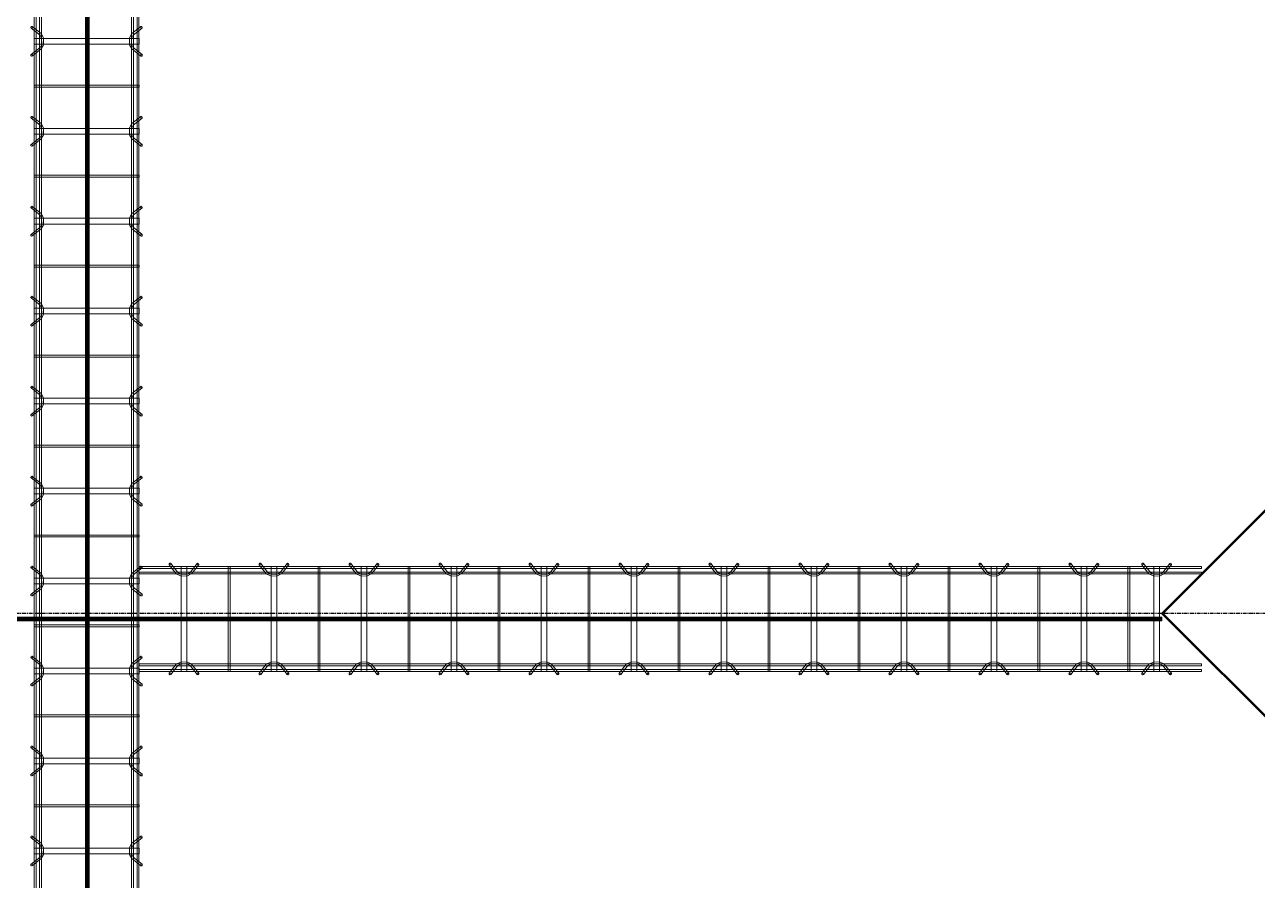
# Model space of a CAD drawing. Header units: inches. Extents: x -19229 to -222, y -6301 to 12387.
# Drawn here: x -3326.2 to -3161.8, y 11151.6 to 11265.7 of the extents above; entities that cross this region are included whole.
import ezdxf

# ---------------------------------------------------------------- set-up
doc = ezdxf.new("R2010")
doc.units = ezdxf.units.IN
doc.header["$MEASUREMENT"] = 0
doc.linetypes.add('Grid Line 1_2_', pattern=[0.875, 0.5, -0.125, 0.125, -0.125])
for name, color, linetype, lineweight in [('A-FLOR', 192, 'Continuous', 9), ('A-GENM', 13, 'Continuous', 9), ('S-BEAM', 12, 'Continuous', 9), ('S-GRID', 1, 'Continuous', 9)]:
    doc.layers.add(name, color=color, linetype=linetype, lineweight=lineweight)

# ---------------------------------------------------------------- blocks, each defined once
blk = doc.blocks.new('Dowel bar assembly - Dowel bar assembly-671876-SLAB ON GROUND JOINTS')
at = {"layer": 'S-BEAM'}
for p, q in [((1628, 1.98), (0, 1.98)), ((0, 1.72), (1628, 1.72)), ((1252.02, 2.23), (1252.97, 1.03)), ((1253.18, 1.19), (1252.23, 2.39)), ((1253.62, 1.99), (1253.62, -12.01)), ((1254.38, 1.99), (1253.62, 1.99)), ((1253.62, 1.99), (1254.38, 1.99)), ((1254.38, -12.01), (1254.38, 1.99)), ((1255.76, 2.39), (1254.81, 1.19)), ((1255.01, 1.03), (1255.96, 2.23)), ((1259.87, 1.99), (1259.87, -12.01)), ((1260.13, 1.99), (1259.87, 1.99)), ((1259.87, 1.99), (1260.13, 1.99)), ((1260.13, -12.01), (1260.13, 1.99)), ((1264.02, 2.23), (1264.97, 1.03)), ((1265.18, 1.19), (1264.23, 2.39)), ((1265.62, 1.99), (1265.62, -12.01)), ((1266.38, 1.99), (1265.62, 1.99)), ((1265.62, 1.99), (1266.38, 1.99)), ((1266.38, -12.01), (1266.38, 1.99)), ((1267.76, 2.39), (1266.81, 1.19)), ((1267.01, 1.03), (1267.96, 2.23)), ((1271.87, 1.99), (1271.87, -12.01)), ((1272.13, 1.99), (1271.87, 1.99)), ((1271.87, 1.99), (1272.13, 1.99)), ((1272.13, -12.01), (1272.13, 1.99)), ((1276.02, 2.23), (1276.97, 1.03)), ((1277.18, 1.19), (1276.23, 2.39)), ((1277.62, 1.99), (1277.62, -12.01)), ((1278.38, 1.99), (1277.62, 1.99)), ((1277.62, 1.99), (1278.38, 1.99)), ((1278.38, -12.01), (1278.38, 1.99)), ((1279.76, 2.39), (1278.81, 1.19)), ((1279.01, 1.03), (1279.96, 2.23)), ((1283.87, 1.99), (1283.87, -12.01)), ((1284.13, 1.99), (1283.87, 1.99)), ((1283.87, 1.99), (1284.13, 1.99)), ((1284.13, -12.01), (1284.13, 1.99)), ((1288.02, 2.23), (1288.97, 1.03)), ((1289.18, 1.19), (1288.23, 2.39)), ((1289.62, 1.99), (1289.62, -12.01)), ((1290.38, 1.99), (1289.62, 1.99)), ((1289.62, 1.99), (1290.38, 1.99)), ((1290.38, -12.01), (1290.38, 1.99)), ((1291.76, 2.39), (1290.81, 1.19)), ((1291.01, 1.03), (1291.96, 2.23)), ((1295.87, 1.99), (1295.87, -12.01)), ((1296.13, 1.99), (1295.87, 1.99)), ((1295.87, 1.99), (1296.13, 1.99)), ((1296.13, -12.01), (1296.13, 1.99)), ((1300.02, 2.23), (1300.97, 1.03)), ((1301.18, 1.19), (1300.23, 2.39)), ((1301.62, 1.99), (1301.62, -12.01)), ((1302.38, 1.99), (1301.62, 1.99)), ((1301.62, 1.99), (1302.38, 1.99)), ((1302.38, -12.01), (1302.38, 1.99)), ((1303.76, 2.39), (1302.81, 1.19)), ((1303.01, 1.03), (1303.96, 2.23)), ((1307.87, 1.99), (1307.87, -12.01)), ((1308.13, 1.99), (1307.87, 1.99)), ((1307.87, 1.99), (1308.13, 1.99)), ((1308.13, -12.01), (1308.13, 1.99)), ((1312.02, 2.23), (1312.97, 1.03)), ((1313.18, 1.19), (1312.23, 2.39)), ((1313.62, 1.99), (1313.62, -12.01)), ((1314.38, 1.99), (1313.62, 1.99)), ((1313.62, 1.99), (1314.38, 1.99)), ((1314.38, -12.01), (1314.38, 1.99)), ((1315.76, 2.39), (1314.81, 1.19)), ((1315.01, 1.03), (1315.96, 2.23)), ((1319.87, 1.99), (1319.87, -12.01)), ((1320.13, 1.99), (1319.87, 1.99)), ((1319.87, 1.99), (1320.13, 1.99)), ((1320.13, -12.01), (1320.13, 1.99)), ((1324.02, 2.23), (1324.97, 1.03)), ((1325.18, 1.19), (1324.23, 2.39)), ((1325.62, 1.99), (1325.62, -12.01)), ((1326.38, 1.99), (1325.62, 1.99)), ((1325.62, 1.99), (1326.38, 1.99)), ((1326.38, -12.01), (1326.38, 1.99)), ((1327.76, 2.39), (1326.81, 1.19)), ((1327.01, 1.03), (1327.96, 2.23)), ((1331.87, 1.99), (1331.87, -12.01)), ((1332.13, 1.99), (1331.87, 1.99)), ((1331.87, 1.99), (1332.13, 1.99)), ((1332.13, -12.01), (1332.13, 1.99)), ((1336.02, 2.23), (1336.97, 1.03)), ((1337.18, 1.19), (1336.23, 2.39)), ((1337.62, 1.99), (1337.62, -12.01)), ((1338.38, 1.99), (1337.62, 1.99)), ((1337.62, 1.99), (1338.38, 1.99)), ((1338.38, -12.01), (1338.38, 1.99)), ((1339.76, 2.39), (1338.81, 1.19)), ((1339.01, 1.03), (1339.96, 2.23)), ((1343.87, 1.99), (1343.87, -12.01)), ((1344.13, 1.99), (1343.87, 1.99)), ((1343.87, 1.99), (1344.13, 1.99)), ((1344.13, -12.01), (1344.13, 1.99)), ((1348.02, 2.23), (1348.97, 1.03)), ((1349.18, 1.19), (1348.23, 2.39)), ((1349.62, 1.99), (1349.62, -12.01)), ((1350.38, 1.99), (1349.62, 1.99)), ((1349.62, 1.99), (1350.38, 1.99)), ((1350.38, -12.01), (1350.38, 1.99)), ((1351.76, 2.39), (1350.81, 1.19)), ((1351.01, 1.03), (1351.96, 2.23)), ((1355.87, 1.99), (1355.87, -12.01)), ((1356.13, 1.99), (1355.87, 1.99)), ((1355.87, 1.99), (1356.13, 1.99)), ((1356.13, -12.01), (1356.13, 1.99)), ((1360.02, 2.23), (1360.97, 1.03)), ((1361.18, 1.19), (1360.23, 2.39)), ((1361.62, 1.99), (1361.62, -12.01)), ((1362.38, 1.99), (1361.62, 1.99)), ((1361.62, 1.99), (1362.38, 1.99)), ((1362.38, -12.01), (1362.38, 1.99)), ((1363.76, 2.39), (1362.81, 1.19)), ((1363.01, 1.03), (1363.96, 2.23)), ((1628, 1.25), (0, 1.25)), ((0, 0.99), (1628, 0.99)), ((1628, -11.01), (0, -11.01)), ((0, -11.27), (1628, -11.27)), ((1252.97, -11.05), (1252.02, -12.25)), ((1252.23, -12.41), (1253.18, -11.21)), ((1254.81, -11.21), (1255.76, -12.41)), ((1255.96, -12.25), (1255.01, -11.05)), ((1264.97, -11.05), (1264.02, -12.25)), ((1264.23, -12.41), (1265.18, -11.21)), ((1266.81, -11.21), (1267.76, -12.41)), ((1267.96, -12.25), (1267.01, -11.05)), ((1276.97, -11.05), (1276.02, -12.25)), ((1276.23, -12.41), (1277.18, -11.21)), ((1278.81, -11.21), (1279.76, -12.41)), ((1279.96, -12.25), (1279.01, -11.05)), ((1288.97, -11.05), (1288.02, -12.25)), ((1288.23, -12.41), (1289.18, -11.21)), ((1290.81, -11.21), (1291.76, -12.41)), ((1291.96, -12.25), (1291.01, -11.05)), ((1300.97, -11.05), (1300.02, -12.25)), ((1300.23, -12.41), (1301.18, -11.21)), ((1302.81, -11.21), (1303.76, -12.41)), ((1303.96, -12.25), (1303.01, -11.05)), ((1312.97, -11.05), (1312.02, -12.25)), ((1312.23, -12.41), (1313.18, -11.21)), ((1314.81, -11.21), (1315.76, -12.41)), ((1315.96, -12.25), (1315.01, -11.05)), ((1324.97, -11.05), (1324.02, -12.25)), ((1324.23, -12.41), (1325.18, -11.21)), ((1326.81, -11.21), (1327.76, -12.41)), ((1327.96, -12.25), (1327.01, -11.05)), ((1336.97, -11.05), (1336.02, -12.25)), ((1336.23, -12.41), (1337.18, -11.21)), ((1338.81, -11.21), (1339.76, -12.41)), ((1339.96, -12.25), (1339.01, -11.05)), ((1348.97, -11.05), (1348.02, -12.25)), ((1348.23, -12.41), (1349.18, -11.21)), ((1350.81, -11.21), (1351.76, -12.41)), ((1351.96, -12.25), (1351.01, -11.05)), ((1360.97, -11.05), (1360.02, -12.25)), ((1360.23, -12.41), (1361.18, -11.21)), ((1362.81, -11.21), (1363.76, -12.41)), ((1363.96, -12.25), (1363.01, -11.05)), ((1628, -11.74), (0, -11.74)), ((0, -12), (1628, -12)), ((1254.38, -12.01), (1253.62, -12.01)), ((1253.62, -12.01), (1254.38, -12.01)), ((1260.13, -12.01), (1259.87, -12.01)), ((1259.87, -12.01), (1260.13, -12.01)), ((1266.38, -12.01), (1265.62, -12.01)), ((1265.62, -12.01), (1266.38, -12.01)), ((1272.13, -12.01), (1271.87, -12.01)), ((1271.87, -12.01), (1272.13, -12.01)), ((1278.38, -12.01), (1277.62, -12.01)), ((1277.62, -12.01), (1278.38, -12.01)), ((1284.13, -12.01), (1283.87, -12.01)), ((1283.87, -12.01), (1284.13, -12.01)), ((1290.38, -12.01), (1289.62, -12.01)), ((1289.62, -12.01), (1290.38, -12.01)), ((1296.13, -12.01), (1295.87, -12.01)), ((1295.87, -12.01), (1296.13, -12.01)), ((1302.38, -12.01), (1301.62, -12.01)), ((1301.62, -12.01), (1302.38, -12.01)), ((1308.13, -12.01), (1307.87, -12.01)), ((1307.87, -12.01), (1308.13, -12.01)), ((1314.38, -12.01), (1313.62, -12.01)), ((1313.62, -12.01), (1314.38, -12.01)), ((1320.13, -12.01), (1319.87, -12.01)), ((1319.87, -12.01), (1320.13, -12.01)), ((1326.38, -12.01), (1325.62, -12.01)), ((1325.62, -12.01), (1326.38, -12.01)), ((1332.13, -12.01), (1331.87, -12.01)), ((1331.87, -12.01), (1332.13, -12.01)), ((1338.38, -12.01), (1337.62, -12.01)), ((1337.62, -12.01), (1338.38, -12.01)), ((1344.13, -12.01), (1343.87, -12.01)), ((1343.87, -12.01), (1344.13, -12.01)), ((1350.38, -12.01), (1349.62, -12.01)), ((1349.62, -12.01), (1350.38, -12.01)), ((1356.13, -12.01), (1355.87, -12.01)), ((1355.87, -12.01), (1356.13, -12.01)), ((1362.38, -12.01), (1361.62, -12.01)), ((1361.62, -12.01), (1362.38, -12.01))]:
    blk.add_line(p, q, dxfattribs=at)
at = {"layer": 'S-BEAM', "flags": 128}
for points in [[(1252.97, 1.03), (1253.53, 0.73), (1254.39, 0.72), (1254.97, 0.99), (1255.01, 1.03)], [(1253.18, 1.19), (1253.62, 0.97), (1254.38, 0.98), (1254.81, 1.19)], [(1264.97, 1.03), (1265.53, 0.73), (1266.39, 0.72), (1266.97, 0.99), (1267.01, 1.03)], [(1265.18, 1.19), (1265.62, 0.97), (1266.38, 0.98), (1266.81, 1.19)], [(1276.97, 1.03), (1277.53, 0.73), (1278.39, 0.72), (1278.97, 0.99), (1279.01, 1.03)], [(1277.18, 1.19), (1277.62, 0.97), (1278.38, 0.98), (1278.81, 1.19)], [(1288.97, 1.03), (1289.53, 0.73), (1290.39, 0.72), (1290.97, 0.99), (1291.01, 1.03)], [(1289.18, 1.19), (1289.62, 0.97), (1290.38, 0.98), (1290.81, 1.19)], [(1300.97, 1.03), (1301.53, 0.73), (1302.39, 0.72), (1302.97, 0.99), (1303.01, 1.03)], [(1301.18, 1.19), (1301.62, 0.97), (1302.38, 0.98), (1302.81, 1.19)], [(1312.97, 1.03), (1313.53, 0.73), (1314.39, 0.72), (1314.97, 0.99), (1315.01, 1.03)], [(1313.18, 1.19), (1313.62, 0.97), (1314.38, 0.98), (1314.81, 1.19)], [(1324.97, 1.03), (1325.53, 0.73), (1326.39, 0.72), (1326.97, 0.99), (1327.01, 1.03)], [(1325.18, 1.19), (1325.62, 0.97), (1326.38, 0.98), (1326.81, 1.19)], [(1336.97, 1.03), (1337.53, 0.73), (1338.39, 0.72), (1338.97, 0.99), (1339.01, 1.03)], [(1337.18, 1.19), (1337.62, 0.97), (1338.38, 0.98), (1338.81, 1.19)], [(1348.97, 1.03), (1349.53, 0.73), (1350.39, 0.72), (1350.97, 0.99), (1351.01, 1.03)], [(1349.18, 1.19), (1349.62, 0.97), (1350.38, 0.98), (1350.81, 1.19)], [(1360.97, 1.03), (1361.53, 0.73), (1362.39, 0.72), (1362.97, 0.99), (1363.01, 1.03)], [(1361.18, 1.19), (1361.62, 0.97), (1362.38, 0.98), (1362.81, 1.19)], [(1252.97, -11.05), (1253.53, -10.75), (1254.39, -10.74), (1254.97, -11.01), (1255.01, -11.05)], [(1253.18, -11.21), (1253.62, -10.99), (1254.38, -11), (1254.81, -11.21)], [(1264.97, -11.05), (1265.53, -10.75), (1266.39, -10.74), (1266.97, -11.01), (1267.01, -11.05)], [(1265.18, -11.21), (1265.62, -10.99), (1266.38, -11), (1266.81, -11.21)], [(1276.97, -11.05), (1277.53, -10.75), (1278.39, -10.74), (1278.97, -11.01), (1279.01, -11.05)], [(1277.18, -11.21), (1277.62, -10.99), (1278.38, -11), (1278.81, -11.21)], [(1288.97, -11.05), (1289.53, -10.75), (1290.39, -10.74), (1290.97, -11.01), (1291.01, -11.05)], [(1289.18, -11.21), (1289.62, -10.99), (1290.38, -11), (1290.81, -11.21)], [(1300.97, -11.05), (1301.53, -10.75), (1302.39, -10.74), (1302.97, -11.01), (1303.01, -11.05)], [(1301.18, -11.21), (1301.62, -10.99), (1302.38, -11), (1302.81, -11.21)], [(1312.97, -11.05), (1313.53, -10.75), (1314.39, -10.74), (1314.97, -11.01), (1315.01, -11.05)], [(1313.18, -11.21), (1313.62, -10.99), (1314.38, -11), (1314.81, -11.21)], [(1324.97, -11.05), (1325.53, -10.75), (1326.39, -10.74), (1326.97, -11.01), (1327.01, -11.05)], [(1325.18, -11.21), (1325.62, -10.99), (1326.38, -11), (1326.81, -11.21)], [(1336.97, -11.05), (1337.53, -10.75), (1338.39, -10.74), (1338.97, -11.01), (1339.01, -11.05)], [(1337.18, -11.21), (1337.62, -10.99), (1338.38, -11), (1338.81, -11.21)], [(1348.97, -11.05), (1349.53, -10.75), (1350.39, -10.74), (1350.97, -11.01), (1351.01, -11.05)], [(1349.18, -11.21), (1349.62, -10.99), (1350.38, -11), (1350.81, -11.21)], [(1360.97, -11.05), (1361.53, -10.75), (1362.39, -10.74), (1362.97, -11.01), (1363.01, -11.05)], [(1361.18, -11.21), (1361.62, -10.99), (1362.38, -11), (1362.81, -11.21)]]:
    blk.add_lwpolyline(points, dxfattribs=at)
at = {"layer": 'S-BEAM'}
for centre, major_axis, start_param, end_param in [((1252.12, 2.31), (0.101, 0.08), 5.709265, 8.850858), ((1252.12, 2.31), (0.101, 0.08), 2.567673, 5.709265), ((1255.86, 2.31), (-0.101, 0.08), 3.715513, 6.857105), ((1255.86, 2.31), (-0.101, 0.08), 0.57392, 3.715513), ((1264.12, 2.31), (0.101, 0.08), 5.709265, 8.850858), ((1264.12, 2.31), (0.101, 0.08), 2.567673, 5.709265), ((1267.86, 2.31), (-0.101, 0.08), 3.715513, 6.857105), ((1267.86, 2.31), (-0.101, 0.08), 0.57392, 3.715513), ((1276.12, 2.31), (0.101, 0.08), 5.709265, 8.850858), ((1276.12, 2.31), (0.101, 0.08), 2.567673, 5.709265), ((1279.86, 2.31), (-0.101, 0.08), 3.715513, 6.857105), ((1279.86, 2.31), (-0.101, 0.08), 0.57392, 3.715513), ((1288.12, 2.31), (0.101, 0.08), 5.709265, 8.850858), ((1288.12, 2.31), (0.101, 0.08), 2.567673, 5.709265), ((1291.86, 2.31), (-0.101, 0.08), 3.715513, 6.857105), ((1291.86, 2.31), (-0.101, 0.08), 0.57392, 3.715513), ((1300.12, 2.31), (0.101, 0.08), 5.709265, 8.850858), ((1300.12, 2.31), (0.101, 0.08), 2.567673, 5.709265), ((1303.86, 2.31), (-0.101, 0.08), 3.715513, 6.857105), ((1303.86, 2.31), (-0.101, 0.08), 0.57392, 3.715513), ((1312.12, 2.31), (0.101, 0.08), 5.709265, 8.850858), ((1312.12, 2.31), (0.101, 0.08), 2.567673, 5.709265), ((1315.86, 2.31), (-0.101, 0.08), 3.715513, 6.857105), ((1315.86, 2.31), (-0.101, 0.08), 0.57392, 3.715513), ((1324.12, 2.31), (0.101, 0.08), 5.709265, 8.850858), ((1324.12, 2.31), (0.101, 0.08), 2.567673, 5.709265), ((1327.86, 2.31), (-0.101, 0.08), 3.715513, 6.857105), ((1327.86, 2.31), (-0.101, 0.08), 0.57392, 3.715513), ((1336.12, 2.31), (0.101, 0.08), 5.709265, 8.850858), ((1336.12, 2.31), (0.101, 0.08), 2.567673, 5.709265), ((1339.86, 2.31), (-0.101, 0.08), 3.715513, 6.857105), ((1339.86, 2.31), (-0.101, 0.08), 0.57392, 3.715513), ((1348.12, 2.31), (0.101, 0.08), 5.709265, 8.850858), ((1348.12, 2.31), (0.101, 0.08), 2.567673, 5.709265), ((1351.86, 2.31), (-0.101, 0.08), 3.715513, 6.857105), ((1351.86, 2.31), (-0.101, 0.08), 0.57392, 3.715513), ((1360.12, 2.31), (0.101, 0.08), 5.709265, 8.850858), ((1360.12, 2.31), (0.101, 0.08), 2.567673, 5.709265), ((1363.86, 2.31), (-0.101, 0.08), 3.715513, 6.857105), ((1363.86, 2.31), (-0.101, 0.08), 0.57392, 3.715513), ((1252.12, -12.33), (-0.101, 0.08), 3.715513, 6.857105), ((1252.12, -12.33), (-0.101, 0.08), 0.57392, 3.715513), ((1255.86, -12.33), (0.101, 0.08), 5.709265, 8.850858), ((1255.86, -12.33), (0.101, 0.08), 2.567673, 5.709265), ((1264.12, -12.33), (-0.101, 0.08), 3.715513, 6.857105), ((1264.12, -12.33), (-0.101, 0.08), 0.57392, 3.715513), ((1267.86, -12.33), (0.101, 0.08), 5.709265, 8.850858), ((1267.86, -12.33), (0.101, 0.08), 2.567673, 5.709265), ((1276.12, -12.33), (-0.101, 0.08), 3.715513, 6.857105), ((1276.12, -12.33), (-0.101, 0.08), 0.57392, 3.715513), ((1279.86, -12.33), (0.101, 0.08), 5.709265, 8.850858), ((1279.86, -12.33), (0.101, 0.08), 2.567673, 5.709265), ((1288.12, -12.33), (-0.101, 0.08), 3.715513, 6.857105), ((1288.12, -12.33), (-0.101, 0.08), 0.57392, 3.715513), ((1291.86, -12.33), (0.101, 0.08), 5.709265, 8.850858), ((1291.86, -12.33), (0.101, 0.08), 2.567673, 5.709265), ((1300.12, -12.33), (-0.101, 0.08), 3.715513, 6.857105), ((1300.12, -12.33), (-0.101, 0.08), 0.57392, 3.715513), ((1303.86, -12.33), (0.101, 0.08), 5.709265, 8.850858), ((1303.86, -12.33), (0.101, 0.08), 2.567673, 5.709265), ((1312.12, -12.33), (-0.101, 0.08), 3.715513, 6.857105), ((1312.12, -12.33), (-0.101, 0.08), 0.57392, 3.715513), ((1315.86, -12.33), (0.101, 0.08), 5.709265, 8.850858), ((1315.86, -12.33), (0.101, 0.08), 2.567673, 5.709265), ((1324.12, -12.33), (-0.101, 0.08), 3.715513, 6.857105), ((1324.12, -12.33), (-0.101, 0.08), 0.57392, 3.715513), ((1327.86, -12.33), (0.101, 0.08), 5.709265, 8.850858), ((1327.86, -12.33), (0.101, 0.08), 2.567673, 5.709265), ((1336.12, -12.33), (-0.101, 0.08), 3.715513, 6.857105), ((1336.12, -12.33), (-0.101, 0.08), 0.57392, 3.715513), ((1339.86, -12.33), (0.101, 0.08), 5.709265, 8.850858), ((1339.86, -12.33), (0.101, 0.08), 2.567673, 5.709265), ((1348.12, -12.33), (-0.101, 0.08), 3.715513, 6.857105), ((1348.12, -12.33), (-0.101, 0.08), 0.57392, 3.715513), ((1351.86, -12.33), (0.101, 0.08), 5.709265, 8.850858), ((1351.86, -12.33), (0.101, 0.08), 2.567673, 5.709265), ((1360.12, -12.33), (-0.101, 0.08), 3.715513, 6.857105), ((1360.12, -12.33), (-0.101, 0.08), 0.57392, 3.715513), ((1363.86, -12.33), (0.101, 0.08), 5.709265, 8.850858), ((1363.86, -12.33), (0.101, 0.08), 2.567673, 5.709265)]:
    blk.add_ellipse(centre, major_axis=major_axis, ratio=0.816528, start_param=start_param, end_param=end_param, dxfattribs=at)
blk = doc.blocks.new('Dowel bar assembly - Dowel bar assembly-675017-SLAB ON GROUND JOINTS')
at = {"layer": 'S-BEAM'}
for p, q in [((141.69, 1.98), (0, 1.98)), ((0, 1.98), (0, 1.72)), ((0, 1.72), (0, 1.98)), ((0, 1.72), (141.69, 1.72)), ((4.02, 2.23), (4.97, 1.03)), ((5.18, 1.19), (4.23, 2.39)), ((5.63, 1.99), (5.63, -12.01)), ((6.38, 1.99), (5.63, 1.99)), ((5.63, 1.99), (6.38, 1.99)), ((6.38, -12.01), (6.38, 1.99)), ((7.76, 2.39), (6.81, 1.19)), ((7.01, 1.03), (7.96, 2.23)), ((11.87, 1.99), (11.87, -12.01)), ((12.13, 1.99), (11.87, 1.99)), ((11.87, 1.99), (12.13, 1.99)), ((12.13, -12.01), (12.13, 1.99)), ((16.02, 2.23), (16.97, 1.03)), ((17.18, 1.19), (16.23, 2.39)), ((17.63, 1.99), (17.63, -12.01)), ((18.38, 1.99), (17.63, 1.99)), ((17.63, 1.99), (18.38, 1.99)), ((18.38, -12.01), (18.38, 1.99)), ((19.76, 2.39), (18.81, 1.19)), ((19.01, 1.03), (19.96, 2.23)), ((23.87, 1.99), (23.87, -12.01)), ((24.13, 1.99), (23.87, 1.99)), ((23.87, 1.99), (24.13, 1.99)), ((24.13, -12.01), (24.13, 1.99)), ((28.02, 2.23), (28.97, 1.03)), ((29.18, 1.19), (28.23, 2.39)), ((29.63, 1.99), (29.63, -12.01)), ((30.38, 1.99), (29.63, 1.99)), ((29.63, 1.99), (30.38, 1.99)), ((30.38, -12.01), (30.38, 1.99)), ((31.76, 2.39), (30.81, 1.19)), ((31.01, 1.03), (31.96, 2.23)), ((35.87, 1.99), (35.87, -12.01)), ((36.13, 1.99), (35.87, 1.99)), ((35.87, 1.99), (36.13, 1.99)), ((36.13, -12.01), (36.13, 1.99)), ((40.02, 2.23), (40.97, 1.03)), ((41.18, 1.19), (40.23, 2.39)), ((41.63, 1.99), (41.63, -12.01)), ((42.38, 1.99), (41.63, 1.99)), ((41.63, 1.99), (42.38, 1.99)), ((42.38, -12.01), (42.38, 1.99)), ((43.76, 2.39), (42.81, 1.19)), ((43.01, 1.03), (43.96, 2.23)), ((47.87, 1.99), (47.87, -12.01)), ((48.13, 1.99), (47.87, 1.99)), ((47.87, 1.99), (48.13, 1.99)), ((48.13, -12.01), (48.13, 1.99)), ((52.02, 2.23), (52.97, 1.03)), ((53.18, 1.19), (52.23, 2.39)), ((53.63, 1.99), (53.63, -12.01)), ((54.38, 1.99), (53.63, 1.99)), ((53.63, 1.99), (54.38, 1.99)), ((54.38, -12.01), (54.38, 1.99)), ((55.76, 2.39), (54.81, 1.19)), ((55.01, 1.03), (55.96, 2.23)), ((59.87, 1.99), (59.87, -12.01)), ((60.13, 1.99), (59.87, 1.99)), ((59.87, 1.99), (60.13, 1.99)), ((60.13, -12.01), (60.13, 1.99)), ((64.02, 2.23), (64.97, 1.03)), ((65.18, 1.19), (64.23, 2.39)), ((65.63, 1.99), (65.63, -12.01)), ((66.38, 1.99), (65.63, 1.99)), ((65.63, 1.99), (66.38, 1.99)), ((66.38, -12.01), (66.38, 1.99)), ((67.76, 2.39), (66.81, 1.19)), ((67.01, 1.03), (67.96, 2.23)), ((71.87, 1.99), (71.87, -12.01)), ((72.13, 1.99), (71.87, 1.99)), ((71.87, 1.99), (72.13, 1.99)), ((72.13, -12.01), (72.13, 1.99)), ((76.02, 2.23), (76.97, 1.03)), ((77.18, 1.19), (76.23, 2.39)), ((77.63, 1.99), (77.63, -12.01)), ((78.38, 1.99), (77.63, 1.99)), ((77.63, 1.99), (78.38, 1.99)), ((78.38, -12.01), (78.38, 1.99)), ((79.76, 2.39), (78.81, 1.19)), ((79.01, 1.03), (79.96, 2.23)), ((83.87, 1.99), (83.87, -12.01)), ((84.13, 1.99), (83.87, 1.99)), ((83.87, 1.99), (84.13, 1.99)), ((84.13, -12.01), (84.13, 1.99)), ((88.02, 2.23), (88.97, 1.03)), ((89.18, 1.19), (88.23, 2.39)), ((89.63, 1.99), (89.63, -12.01)), ((90.38, 1.99), (89.63, 1.99)), ((89.63, 1.99), (90.38, 1.99)), ((90.38, -12.01), (90.38, 1.99)), ((91.76, 2.39), (90.81, 1.19)), ((91.01, 1.03), (91.96, 2.23)), ((95.87, 1.99), (95.87, -12.01)), ((96.13, 1.99), (95.87, 1.99)), ((95.87, 1.99), (96.13, 1.99)), ((96.13, -12.01), (96.13, 1.99)), ((100.02, 2.23), (100.97, 1.03)), ((101.18, 1.19), (100.23, 2.39)), ((101.63, 1.99), (101.63, -12.01)), ((102.38, 1.99), (101.63, 1.99)), ((101.63, 1.99), (102.38, 1.99)), ((102.38, -12.01), (102.38, 1.99)), ((103.76, 2.39), (102.81, 1.19)), ((103.01, 1.03), (103.96, 2.23)), ((107.87, 1.99), (107.87, -12.01)), ((108.13, 1.99), (107.87, 1.99)), ((107.87, 1.99), (108.13, 1.99)), ((108.13, -12.01), (108.13, 1.99)), ((112.02, 2.23), (112.97, 1.03)), ((113.18, 1.19), (112.23, 2.39)), ((113.63, 1.99), (113.63, -12.01)), ((114.38, 1.99), (113.63, 1.99)), ((113.63, 1.99), (114.38, 1.99)), ((114.38, -12.01), (114.38, 1.99)), ((115.76, 2.39), (114.81, 1.19)), ((115.01, 1.03), (115.96, 2.23)), ((119.87, 1.99), (119.87, -12.01)), ((120.13, 1.99), (119.87, 1.99)), ((119.87, 1.99), (120.13, 1.99)), ((120.13, -12.01), (120.13, 1.99)), ((124.02, 2.23), (124.97, 1.03)), ((125.18, 1.19), (124.23, 2.39)), ((125.63, 1.99), (125.63, -12.01)), ((126.38, 1.99), (125.63, 1.99)), ((125.63, 1.99), (126.38, 1.99)), ((126.38, -12.01), (126.38, 1.99)), ((127.76, 2.39), (126.81, 1.19)), ((127.01, 1.03), (127.96, 2.23)), ((131.87, 1.99), (131.87, -12.01)), ((132.13, 1.99), (131.87, 1.99)), ((131.87, 1.99), (132.13, 1.99)), ((132.13, -12.01), (132.13, 1.99)), ((133.72, 2.23), (134.67, 1.03)), ((134.87, 1.19), (133.92, 2.39)), ((135.32, 1.99), (135.32, -12.01)), ((136.07, 1.99), (135.32, 1.99)), ((135.32, 1.99), (136.07, 1.99)), ((136.07, -12.01), (136.07, 1.99)), ((137.45, 2.39), (136.5, 1.19)), ((136.71, 1.03), (137.66, 2.23)), ((141.69, 1.98), (141.69, 1.72)), ((141.69, 1.72), (141.69, 1.98)), ((141.69, 1.25), (0, 1.25)), ((0, 0.99), (0, 1.25)), ((0, 1.25), (0, 0.99)), ((0, 0.99), (141.69, 0.99)), ((141.69, 0.99), (141.69, 1.25)), ((141.69, 1.25), (141.69, 0.99)), ((141.69, -11.01), (0, -11.01)), ((0, -11.27), (0, -11.01)), ((0, -11.01), (0, -11.27)), ((0, -11.27), (141.69, -11.27)), ((4.97, -11.05), (4.02, -12.25)), ((4.23, -12.41), (5.18, -11.21)), ((6.81, -11.21), (7.76, -12.41)), ((7.96, -12.25), (7.01, -11.05)), ((16.97, -11.05), (16.02, -12.25)), ((16.23, -12.41), (17.18, -11.21)), ((18.81, -11.21), (19.76, -12.41)), ((19.96, -12.25), (19.01, -11.05)), ((28.97, -11.05), (28.02, -12.25)), ((28.23, -12.41), (29.18, -11.21)), ((30.81, -11.21), (31.76, -12.41)), ((31.96, -12.25), (31.01, -11.05)), ((40.97, -11.05), (40.02, -12.25)), ((40.23, -12.41), (41.18, -11.21)), ((42.81, -11.21), (43.76, -12.41)), ((43.96, -12.25), (43.01, -11.05)), ((52.97, -11.05), (52.02, -12.25)), ((52.23, -12.41), (53.18, -11.21)), ((54.81, -11.21), (55.76, -12.41)), ((55.96, -12.25), (55.01, -11.05)), ((64.97, -11.05), (64.02, -12.25)), ((64.23, -12.41), (65.18, -11.21)), ((66.81, -11.21), (67.76, -12.41)), ((67.96, -12.25), (67.01, -11.05)), ((76.97, -11.05), (76.02, -12.25)), ((76.23, -12.41), (77.18, -11.21)), ((78.81, -11.21), (79.76, -12.41)), ((79.96, -12.25), (79.01, -11.05)), ((88.97, -11.05), (88.02, -12.25)), ((88.23, -12.41), (89.18, -11.21)), ((90.81, -11.21), (91.76, -12.41)), ((91.96, -12.25), (91.01, -11.05)), ((100.97, -11.05), (100.02, -12.25)), ((100.23, -12.41), (101.18, -11.21)), ((102.81, -11.21), (103.76, -12.41)), ((103.96, -12.25), (103.01, -11.05)), ((112.97, -11.05), (112.02, -12.25)), ((112.23, -12.41), (113.18, -11.21)), ((114.81, -11.21), (115.76, -12.41)), ((115.96, -12.25), (115.01, -11.05)), ((124.97, -11.05), (124.02, -12.25)), ((124.23, -12.41), (125.18, -11.21)), ((126.81, -11.21), (127.76, -12.41)), ((127.96, -12.25), (127.01, -11.05)), ((134.67, -11.05), (133.72, -12.25)), ((133.92, -12.41), (134.87, -11.21)), ((136.5, -11.21), (137.45, -12.41)), ((137.66, -12.25), (136.71, -11.05)), ((141.69, -11.27), (141.69, -11.01)), ((141.69, -11.01), (141.69, -11.27)), ((141.69, -11.74), (0, -11.74)), ((0, -12), (0, -11.74)), ((0, -11.74), (0, -12)), ((0, -12), (141.69, -12)), ((6.38, -12.01), (5.63, -12.01)), ((5.63, -12.01), (6.38, -12.01)), ((12.13, -12.01), (11.87, -12.01)), ((11.87, -12.01), (12.13, -12.01)), ((18.38, -12.01), (17.63, -12.01)), ((17.63, -12.01), (18.38, -12.01)), ((24.13, -12.01), (23.87, -12.01)), ((23.87, -12.01), (24.13, -12.01)), ((30.38, -12.01), (29.63, -12.01)), ((29.63, -12.01), (30.38, -12.01)), ((36.13, -12.01), (35.87, -12.01)), ((35.87, -12.01), (36.13, -12.01)), ((42.38, -12.01), (41.63, -12.01)), ((41.63, -12.01), (42.38, -12.01)), ((48.13, -12.01), (47.87, -12.01)), ((47.87, -12.01), (48.13, -12.01)), ((54.38, -12.01), (53.63, -12.01)), ((53.63, -12.01), (54.38, -12.01)), ((60.13, -12.01), (59.87, -12.01)), ((59.87, -12.01), (60.13, -12.01)), ((66.38, -12.01), (65.63, -12.01)), ((65.63, -12.01), (66.38, -12.01)), ((72.13, -12.01), (71.87, -12.01)), ((71.87, -12.01), (72.13, -12.01)), ((78.38, -12.01), (77.63, -12.01)), ((77.63, -12.01), (78.38, -12.01)), ((84.13, -12.01), (83.87, -12.01)), ((83.87, -12.01), (84.13, -12.01)), ((90.38, -12.01), (89.63, -12.01)), ((89.63, -12.01), (90.38, -12.01)), ((96.13, -12.01), (95.87, -12.01)), ((95.87, -12.01), (96.13, -12.01)), ((102.38, -12.01), (101.63, -12.01)), ((101.63, -12.01), (102.38, -12.01)), ((108.13, -12.01), (107.87, -12.01)), ((107.87, -12.01), (108.13, -12.01)), ((114.38, -12.01), (113.63, -12.01)), ((113.63, -12.01), (114.38, -12.01)), ((120.13, -12.01), (119.87, -12.01)), ((119.87, -12.01), (120.13, -12.01)), ((126.38, -12.01), (125.63, -12.01)), ((125.63, -12.01), (126.38, -12.01)), ((132.13, -12.01), (131.87, -12.01)), ((131.87, -12.01), (132.13, -12.01)), ((136.07, -12.01), (135.32, -12.01)), ((135.32, -12.01), (136.07, -12.01)), ((141.69, -12), (141.69, -11.74)), ((141.69, -11.74), (141.69, -12))]:
    blk.add_line(p, q, dxfattribs=at)
at = {"layer": 'S-BEAM', "flags": 128}
for points in [[(4.97, 1.03), (5.53, 0.73), (6.39, 0.72), (6.97, 0.99), (7.01, 1.03)], [(5.18, 1.19), (5.62, 0.97), (6.38, 0.98), (6.81, 1.19)], [(16.97, 1.03), (17.53, 0.73), (18.39, 0.72), (18.97, 0.99), (19.01, 1.03)], [(17.18, 1.19), (17.62, 0.97), (18.38, 0.98), (18.81, 1.19)], [(28.97, 1.03), (29.53, 0.73), (30.39, 0.72), (30.97, 0.99), (31.01, 1.03)], [(29.18, 1.19), (29.62, 0.97), (30.38, 0.98), (30.81, 1.19)], [(40.97, 1.03), (41.53, 0.73), (42.39, 0.72), (42.97, 0.99), (43.01, 1.03)], [(41.18, 1.19), (41.62, 0.97), (42.38, 0.98), (42.81, 1.19)], [(52.97, 1.03), (53.53, 0.73), (54.39, 0.72), (54.97, 0.99), (55.01, 1.03)], [(53.18, 1.19), (53.62, 0.97), (54.38, 0.98), (54.81, 1.19)], [(64.97, 1.03), (65.53, 0.73), (66.39, 0.72), (66.97, 0.99), (67.01, 1.03)], [(65.18, 1.19), (65.62, 0.97), (66.38, 0.98), (66.81, 1.19)], [(76.97, 1.03), (77.53, 0.73), (78.39, 0.72), (78.97, 0.99), (79.01, 1.03)], [(77.18, 1.19), (77.62, 0.97), (78.38, 0.98), (78.81, 1.19)], [(88.97, 1.03), (89.53, 0.73), (90.39, 0.72), (90.97, 0.99), (91.01, 1.03)], [(89.18, 1.19), (89.62, 0.97), (90.38, 0.98), (90.81, 1.19)], [(100.97, 1.03), (101.53, 0.73), (102.39, 0.72), (102.97, 0.99), (103.01, 1.03)], [(101.18, 1.19), (101.62, 0.97), (102.38, 0.98), (102.81, 1.19)], [(112.97, 1.03), (113.53, 0.73), (114.39, 0.72), (114.97, 0.99), (115.01, 1.03)], [(113.18, 1.19), (113.62, 0.97), (114.38, 0.98), (114.81, 1.19)], [(124.97, 1.03), (125.53, 0.73), (126.39, 0.72), (126.97, 0.99), (127.01, 1.03)], [(125.18, 1.19), (125.62, 0.97), (126.38, 0.98), (126.81, 1.19)], [(134.67, 1.03), (135.22, 0.73), (136.08, 0.72), (136.67, 0.99), (136.71, 1.03)], [(134.87, 1.19), (135.32, 0.97), (136.07, 0.98), (136.5, 1.19)], [(4.97, -11.05), (5.53, -10.75), (6.39, -10.74), (6.97, -11.01), (7.01, -11.05)], [(5.18, -11.21), (5.62, -10.99), (6.38, -11), (6.81, -11.21)], [(16.97, -11.05), (17.53, -10.75), (18.39, -10.74), (18.97, -11.01), (19.01, -11.05)], [(17.18, -11.21), (17.62, -10.99), (18.38, -11), (18.81, -11.21)], [(28.97, -11.05), (29.53, -10.75), (30.39, -10.74), (30.97, -11.01), (31.01, -11.05)], [(29.18, -11.21), (29.62, -10.99), (30.38, -11), (30.81, -11.21)], [(40.97, -11.05), (41.53, -10.75), (42.39, -10.74), (42.97, -11.01), (43.01, -11.05)], [(41.18, -11.21), (41.62, -10.99), (42.38, -11), (42.81, -11.21)], [(52.97, -11.05), (53.53, -10.75), (54.39, -10.74), (54.97, -11.01), (55.01, -11.05)], [(53.18, -11.21), (53.62, -10.99), (54.38, -11), (54.81, -11.21)], [(64.97, -11.05), (65.53, -10.75), (66.39, -10.74), (66.97, -11.01), (67.01, -11.05)], [(65.18, -11.21), (65.62, -10.99), (66.38, -11), (66.81, -11.21)], [(76.97, -11.05), (77.53, -10.75), (78.39, -10.74), (78.97, -11.01), (79.01, -11.05)], [(77.18, -11.21), (77.62, -10.99), (78.38, -11), (78.81, -11.21)], [(88.97, -11.05), (89.53, -10.75), (90.39, -10.74), (90.97, -11.01), (91.01, -11.05)], [(89.18, -11.21), (89.62, -10.99), (90.38, -11), (90.81, -11.21)], [(100.97, -11.05), (101.53, -10.75), (102.39, -10.74), (102.97, -11.01), (103.01, -11.05)], [(101.18, -11.21), (101.62, -10.99), (102.38, -11), (102.81, -11.21)], [(112.97, -11.05), (113.53, -10.75), (114.39, -10.74), (114.97, -11.01), (115.01, -11.05)], [(113.18, -11.21), (113.62, -10.99), (114.38, -11), (114.81, -11.21)], [(124.97, -11.05), (125.53, -10.75), (126.39, -10.74), (126.97, -11.01), (127.01, -11.05)], [(125.18, -11.21), (125.62, -10.99), (126.38, -11), (126.81, -11.21)], [(134.67, -11.05), (135.22, -10.75), (136.08, -10.74), (136.67, -11.01), (136.71, -11.05)], [(134.87, -11.21), (135.32, -10.99), (136.07, -11), (136.5, -11.21)]]:
    blk.add_lwpolyline(points, dxfattribs=at)
at = {"layer": 'S-BEAM'}
for centre, major_axis, start_param, end_param in [((4.12, 2.31), (0.101, 0.08), 5.709265, 8.850858), ((4.12, 2.31), (0.101, 0.08), 2.567673, 5.709265), ((7.86, 2.31), (-0.101, 0.08), 3.715513, 6.857105), ((7.86, 2.31), (-0.101, 0.08), 0.57392, 3.715513), ((16.12, 2.31), (0.101, 0.08), 5.709265, 8.850858), ((16.12, 2.31), (0.101, 0.08), 2.567673, 5.709265), ((19.86, 2.31), (-0.101, 0.08), 3.715513, 6.857105), ((19.86, 2.31), (-0.101, 0.08), 0.57392, 3.715513), ((28.12, 2.31), (0.101, 0.08), 5.709265, 8.850858), ((28.12, 2.31), (0.101, 0.08), 2.567673, 5.709265), ((31.86, 2.31), (-0.101, 0.08), 3.715513, 6.857105), ((31.86, 2.31), (-0.101, 0.08), 0.57392, 3.715513), ((40.12, 2.31), (0.101, 0.08), 5.709265, 8.850858), ((40.12, 2.31), (0.101, 0.08), 2.567673, 5.709265), ((43.86, 2.31), (-0.101, 0.08), 3.715513, 6.857105), ((43.86, 2.31), (-0.101, 0.08), 0.57392, 3.715513), ((52.12, 2.31), (0.101, 0.08), 5.709265, 8.850858), ((52.12, 2.31), (0.101, 0.08), 2.567673, 5.709265), ((55.86, 2.31), (-0.101, 0.08), 3.715513, 6.857105), ((55.86, 2.31), (-0.101, 0.08), 0.57392, 3.715513), ((64.12, 2.31), (0.101, 0.08), 5.709265, 8.850858), ((64.12, 2.31), (0.101, 0.08), 2.567673, 5.709265), ((67.86, 2.31), (-0.101, 0.08), 3.715513, 6.857105), ((67.86, 2.31), (-0.101, 0.08), 0.57392, 3.715513), ((76.12, 2.31), (0.101, 0.08), 5.709265, 8.850858), ((76.12, 2.31), (0.101, 0.08), 2.567673, 5.709265), ((79.86, 2.31), (-0.101, 0.08), 3.715513, 6.857105), ((79.86, 2.31), (-0.101, 0.08), 0.57392, 3.715513), ((88.12, 2.31), (0.101, 0.08), 5.709265, 8.850858), ((88.12, 2.31), (0.101, 0.08), 2.567673, 5.709265), ((91.86, 2.31), (-0.101, 0.08), 3.715513, 6.857105), ((91.86, 2.31), (-0.101, 0.08), 0.57392, 3.715513), ((100.12, 2.31), (0.101, 0.08), 5.709265, 8.850858), ((100.12, 2.31), (0.101, 0.08), 2.567673, 5.709265), ((103.86, 2.31), (-0.101, 0.08), 3.715513, 6.857105), ((103.86, 2.31), (-0.101, 0.08), 0.57392, 3.715513), ((112.12, 2.31), (0.101, 0.08), 5.709265, 8.850858), ((112.12, 2.31), (0.101, 0.08), 2.567673, 5.709265), ((115.86, 2.31), (-0.101, 0.08), 3.715513, 6.857105), ((115.86, 2.31), (-0.101, 0.08), 0.57392, 3.715513), ((124.12, 2.31), (0.101, 0.08), 5.709265, 8.850858), ((124.12, 2.31), (0.101, 0.08), 2.567673, 5.709265), ((127.86, 2.31), (-0.101, 0.08), 3.715513, 6.857105), ((127.86, 2.31), (-0.101, 0.08), 0.57392, 3.715513), ((133.82, 2.31), (0.101, 0.08), 5.709265, 8.850858), ((133.82, 2.31), (0.101, 0.08), 2.567673, 5.709265), ((137.55, 2.31), (-0.101, 0.08), 3.715513, 6.857105), ((137.55, 2.31), (-0.101, 0.08), 0.57392, 3.715513), ((4.12, -12.33), (-0.101, 0.08), 3.715513, 6.857105), ((4.12, -12.33), (-0.101, 0.08), 0.57392, 3.715513), ((7.86, -12.33), (0.101, 0.08), 5.709265, 8.850858), ((7.86, -12.33), (0.101, 0.08), 2.567673, 5.709265), ((16.12, -12.33), (-0.101, 0.08), 3.715513, 6.857105), ((16.12, -12.33), (-0.101, 0.08), 0.57392, 3.715513), ((19.86, -12.33), (0.101, 0.08), 5.709265, 8.850858), ((19.86, -12.33), (0.101, 0.08), 2.567673, 5.709265), ((28.12, -12.33), (-0.101, 0.08), 3.715513, 6.857105), ((28.12, -12.33), (-0.101, 0.08), 0.57392, 3.715513), ((31.86, -12.33), (0.101, 0.08), 5.709265, 8.850858), ((31.86, -12.33), (0.101, 0.08), 2.567673, 5.709265), ((40.12, -12.33), (-0.101, 0.08), 3.715513, 6.857105), ((40.12, -12.33), (-0.101, 0.08), 0.57392, 3.715513), ((43.86, -12.33), (0.101, 0.08), 5.709265, 8.850858), ((43.86, -12.33), (0.101, 0.08), 2.567673, 5.709265), ((52.12, -12.33), (-0.101, 0.08), 3.715513, 6.857105), ((52.12, -12.33), (-0.101, 0.08), 0.57392, 3.715513), ((55.86, -12.33), (0.101, 0.08), 5.709265, 8.850858), ((55.86, -12.33), (0.101, 0.08), 2.567673, 5.709265), ((64.12, -12.33), (-0.101, 0.08), 3.715513, 6.857105), ((64.12, -12.33), (-0.101, 0.08), 0.57392, 3.715513), ((67.86, -12.33), (0.101, 0.08), 5.709265, 8.850858), ((67.86, -12.33), (0.101, 0.08), 2.567673, 5.709265), ((76.12, -12.33), (-0.101, 0.08), 3.715513, 6.857105), ((76.12, -12.33), (-0.101, 0.08), 0.57392, 3.715513), ((79.86, -12.33), (0.101, 0.08), 5.709265, 8.850858), ((79.86, -12.33), (0.101, 0.08), 2.567673, 5.709265), ((88.12, -12.33), (-0.101, 0.08), 3.715513, 6.857105), ((88.12, -12.33), (-0.101, 0.08), 0.57392, 3.715513), ((91.86, -12.33), (0.101, 0.08), 5.709265, 8.850858), ((91.86, -12.33), (0.101, 0.08), 2.567673, 5.709265), ((100.12, -12.33), (-0.101, 0.08), 3.715513, 6.857105), ((100.12, -12.33), (-0.101, 0.08), 0.57392, 3.715513), ((103.86, -12.33), (0.101, 0.08), 5.709265, 8.850858), ((103.86, -12.33), (0.101, 0.08), 2.567673, 5.709265), ((112.12, -12.33), (-0.101, 0.08), 3.715513, 6.857105), ((112.12, -12.33), (-0.101, 0.08), 0.57392, 3.715513), ((115.86, -12.33), (0.101, 0.08), 5.709265, 8.850858), ((115.86, -12.33), (0.101, 0.08), 2.567673, 5.709265), ((124.12, -12.33), (-0.101, 0.08), 3.715513, 6.857105), ((124.12, -12.33), (-0.101, 0.08), 0.57392, 3.715513), ((127.86, -12.33), (0.101, 0.08), 5.709265, 8.850858), ((127.86, -12.33), (0.101, 0.08), 2.567673, 5.709265), ((133.82, -12.33), (-0.101, 0.08), 3.715513, 6.857105), ((133.82, -12.33), (-0.101, 0.08), 0.57392, 3.715513), ((137.55, -12.33), (0.101, 0.08), 5.709265, 8.850858), ((137.55, -12.33), (0.101, 0.08), 2.567673, 5.709265)]:
    blk.add_ellipse(centre, major_axis=major_axis, ratio=0.816528, start_param=start_param, end_param=end_param, dxfattribs=at)

msp = doc.modelspace()

# ---------------------------------------------------------------- linework, layer by layer
at = {"layer": 'A-FLOR'}
for p, q in [((-3154.32374, 11207.43204), (-3174.56638, 11187.1894)), ((-3174.34367, 11187.1894), (-3154.10103, 11207.43204)), ((-3174.56638, 11187.1894), (-3154.32374, 11166.94676)), ((-3154.10103, 11166.94676), (-3174.34367, 11187.1894))]:
    msp.add_line(p, q, dxfattribs=at)
at = {"layer": 'A-GENM'}
for p, q in [((-3318.07292, 9901.1894), (-3318.07292, 11535.1894)), ((-3318.01315, 11535.1894), (-3318.01315, 9901.1894)), ((-3318.01315, 11535.1894), (-3318.01315, 9901.1894)), ((-3317.99529, 11535.1894), (-3317.99529, 9901.1894)), ((-3317.98604, 9901.1894), (-3317.98604, 11535.1894)), ((-3317.97378, 9901.1894), (-3317.97378, 11535.1894)), ((-3317.97378, 11535.1894), (-3317.97378, 9901.1894)), ((-3317.90841, 9901.1894), (-3317.90841, 11535.1894)), ((-3317.85974, 9901.1894), (-3317.85974, 11535.1894)), ((-3317.77286, 11535.1894), (-3317.77286, 9901.1894)), ((-3317.65882, 9901.1894), (-3317.65882, 11535.1894)), ((-3317.65882, 9901.1894), (-3317.65882, 11535.1894)), ((-3317.65125, 9901.1894), (-3317.65125, 11535.1894)), ((-3317.64972, 9901.1894), (-3317.64972, 11535.1894)), ((-3317.61944, 11535.1894), (-3317.61944, 9901.1894)), ((-3317.61944, 11535.1894), (-3317.61944, 9901.1894)), ((-3317.56436, 9901.1894), (-3317.56436, 11535.1894)), ((-3317.56284, 9901.1894), (-3317.56284, 11535.1894)), ((-3174.51868, 11186.69285), (-3461.0811, 11186.69285)), ((-3174.51868, 11186.69133), (-3461.0811, 11186.69133)), ((-3461.0811, 11186.63625), (-3174.51868, 11186.63625)), ((-3461.0811, 11186.63625), (-3174.51868, 11186.63625)), ((-3174.51868, 11186.60597), (-3461.0811, 11186.60597)), ((-3174.51868, 11186.60445), (-3461.0811, 11186.60445)), ((-3174.51868, 11186.59688), (-3461.0811, 11186.59688)), ((-3174.51868, 11186.59688), (-3461.0811, 11186.59688)), ((-3461.0811, 11186.48284), (-3174.51868, 11186.48284)), ((-3174.51868, 11186.39596), (-3461.0811, 11186.39596)), ((-3174.51868, 11186.34729), (-3461.0811, 11186.34729)), ((-3174.51868, 11186.28192), (-3461.0811, 11186.28192)), ((-3461.0811, 11186.28192), (-3174.51868, 11186.28192)), ((-3174.51868, 11186.26965), (-3461.0811, 11186.26965)), ((-3461.0811, 11186.26041), (-3174.51868, 11186.26041)), ((-3461.0811, 11186.24255), (-3174.51868, 11186.24255)), ((-3461.0811, 11186.24255), (-3174.51868, 11186.24255)), ((-3174.51868, 11186.18277), (-3461.0811, 11186.18277)), ((-3174.51868, 11186.26965), (-3174.51868, 11186.69285)), ((-3174.51868, 11186.69285), (-3174.51868, 11186.48284)), ((-3174.51868, 11186.34729), (-3174.51868, 11186.69133)), ((-3174.51868, 11186.69133), (-3174.51868, 11186.26965)), ((-3174.51868, 11186.59688), (-3174.51868, 11186.63625)), ((-3174.51868, 11186.63625), (-3174.51868, 11186.24255)), ((-3174.51868, 11186.39596), (-3174.51868, 11186.60597)), ((-3174.51868, 11186.60597), (-3174.51868, 11186.18277)), ((-3174.51868, 11186.18277), (-3174.51868, 11186.60445)), ((-3174.51868, 11186.60445), (-3174.51868, 11186.26041)), ((-3174.51868, 11186.28192), (-3174.51868, 11186.59688)), ((-3174.51868, 11186.48284), (-3174.51868, 11186.39596)), ((-3174.51868, 11186.26041), (-3174.51868, 11186.34729)), ((-3174.51868, 11186.24255), (-3174.51868, 11186.28192))]:
    msp.add_line(p, q, dxfattribs=at)
at = {"layer": 'S-GRID', "linetype": 'Grid Line 1_2_', "lineweight": 30}
msp.add_line((-1777.2452, 11187.1894), (-4038.05123, 11187.1894), dxfattribs=at)

# ---------------------------------------------------------------- block references
at = {"layer": 'S-BEAM', "rotation": 89.99999999999991}
msp.add_blockref('Dowel bar assembly - Dowel bar assembly-671876-SLAB ON GROUND JOINTS', (-3322.92348, 9901.50636), dxfattribs=at)
at = {"layer": 'S-BEAM'}
msp.add_blockref('Dowel bar assembly - Dowel bar assembly-675017-SLAB ON GROUND JOINTS', (-3310.91329, 11191.44959), dxfattribs=at)

doc.saveas('drawing.dxf')
